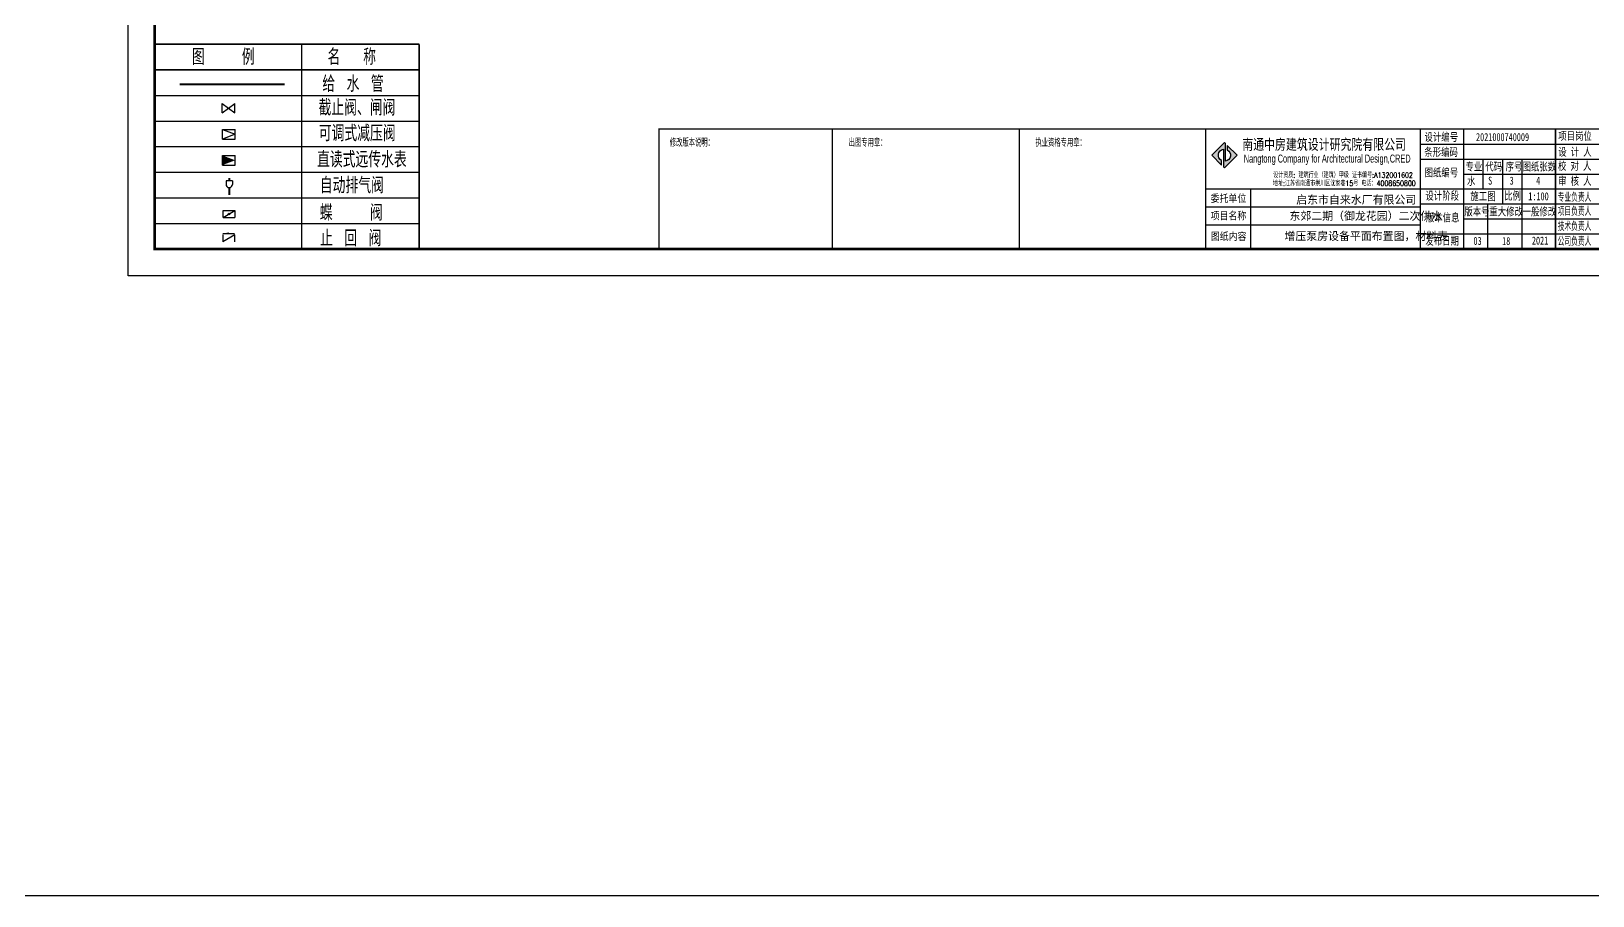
# Model space of a CAD drawing. Header units: millimetres. Extents: x 10779125 to 11142123, y -372083 to -144871.
# Drawn here: x 10947223 to 11005761, y -372083 to -339665 of the extents above; entities that cross this region are included whole.
import ezdxf

# ---------------------------------------------------------------- set-up
doc = ezdxf.new("R2010")
doc.units = ezdxf.units.MM
doc.header["$LTSCALE"] = 1000
doc.header["$MEASUREMENT"] = 0
doc.layers.get('0').update_dxf_attribs({"color": 255, "linetype": 'CONTINUOUS'})
for name, color, linetype in [('_标注', 7, 'CONTINUOUS'), ('J', 3, 'CONTINUOUS'), ('JG', 1, 'CONTINUOUS'), ('TAB', 7, 'CONTINUOUS'), ('XM-设备阀件', 7, 'CONTINUOUS'), ('填充', 251, 'CONTINUOUS'), ('消防', 3, 'CONTINUOUS')]:
    doc.layers.add(name, color=color, linetype=linetype)
doc.styles.add('DX', font='txt.shx', dxfattribs={"width": 1.2, "bigfont": 'hztxt.shx'})
doc.styles.add('hz', font='simplex', dxfattribs={"width": 0.7, "bigfont": 'hztxt'})
doc.styles.get("Standard").update_dxf_attribs({"font": 'symbol.ttf'})
doc.styles.add('单位名称', font='simhei.ttf')
doc.styles.add('单位名称英文', font='gothice.shx')
doc.styles.add('项目信息', font='simkai.ttf')

# ---------------------------------------------------------------- blocks, each defined once
blk = doc.blocks.new('tk')
at = {"linetype": 'ByBlock', "ltscale": 0.5}
blk.add_hatch(color=256, dxfattribs=at).paths.add_polyline_path([(3511150, -84182), (3511150, -83519), (3511109, -83479), (3510632, -83956), (3511001, -84326), (3511001, -84159, -0.711905), (3511069, -83730), (3511069, -84393), (3511109, -84434), (3511587, -83956), (3511217, -83587), (3511217, -83754, -0.711905)])
for p, q in [((3496409, -82973), (3496409, -87473)), ((3503409, -82973), (3503409, -87473)), ((3520078, -87473), (3520078, -82973)), ((3523520, -87473), (3523520, -82973)), ((3518453, -83535), (3528409, -83535)), ((3518453, -84098), (3528409, -84098)), ((3520810, -85223), (3520810, -84098)), ((3521541, -85785), (3521541, -84098)), ((3522272, -87473), (3522272, -84098)), ((3520078, -84660), (3528409, -84660)), ((3512092, -85223), (3512092, -87473)), ((3518453, -85898), (3510409, -85898)), ((3528409, -85785), (3518453, -85785)), ((3520978, -87473), (3520978, -85785)), ((3518453, -86573), (3510409, -86573)), ((3523520, -86348), (3520078, -86348)), ((3528409, -86348), (3523520, -86348)), ((3523520, -86910), (3518453, -86910)), ((3528409, -86910), (3523520, -86910))]:
    blk.add_line(p, q)
blk.add_lwpolyline([(3470009, -88473), (3470009, -4373), (3529409, -4373), (3529409, -88473)], close=True)
at = {"const_width": 100}
blk.add_lwpolyline([(3528409, -6873), (3528409, -87473), (3471009, -87473), (3471009, -6873)], close=True, dxfattribs=at)
at = {"const_width": 50.6}
for points in [[(3489909, -87473), (3489909, -82973), (3528409, -82973)], [(3510409, -82973), (3510409, -87473)], [(3518453, -82973), (3518453, -87473)], [(3523520, -82973), (3523520, -87473)], [(3510409, -85223), (3518453, -85223)], [(3510409, -85223), (3528409, -85223)]]:
    blk.add_lwpolyline(points, dxfattribs=at)
at = {"linetype": 'ByBlock', "ltscale": 0.5}
blk.add_lwpolyline([(3511217, -83754, -0.711905), (3511150, -84182), (3511150, -83519), (3511109, -83479), (3510632, -83956), (3511001, -84326), (3511001, -84159, -0.711905), (3511069, -83730), (3511069, -84393), (3511109, -84434), (3511587, -83956), (3511217, -83587)], format="xyb", close=True, dxfattribs=at)
for s, height, style, width, p in [('设计编号', 300, '项目信息', 0.75, (3518608, -83423)), ('项目岗位', 300, '项目信息', 0.75, (3523621, -83383)), ('修改版本说明：', 281.2, '项目信息', 0.6, (3490318, -83607)), ('出图专用章：', 281.2, '项目信息', 0.6, (3497023, -83607)), ('执业资格专用章：', 281.2, '项目信息', 0.6, (3504023, -83607)), ('南通中房建筑设计研究院有限公司', 400, '单位名称', 0.75, (3511777, -83749)), ('条形编码', 300, '项目信息', 0.75, (3518601, -83986)), ('2021000740009', 300, '项目信息', 0.75, (3520540, -83424)), ('设 计 人', 300, '项目信息', 0.75, (3523622, -83980)), ('Nangtong Company for Architectural Design,CRED', 300, '单位名称英文', 0.55, (3511834, -84231)), ('专业', 300, '项目信息', 0.75, (3520146, -84532)), ('代码', 300, '项目信息', 0.75, (3520889, -84532)), ('序号', 300, '项目信息', 0.75, (3521648, -84532)), ('图纸张数', 300, '项目信息', 0.75, (3522283, -84532)), ('校 对 人', 300, '项目信息', 0.75, (3523614, -84508)), ('设计资质: 建筑行业（建筑）甲级 证书编号:A132001602  ', 200, 'hz', 0.7, (3512936, -84800)), ('图纸编号', 300, '项目信息', 0.75, (3518610, -84754)), ('水', 300, '项目信息', 0.75, (3520201, -85075)), ('S', 300, '项目信息', 0.75, (3520993, -85057)), ('4', 300, '项目信息', 0.75, (3522795, -85057)), ('审 核 人', 300, '项目信息', 0.75, (3523619, -85070)), ('委托单位', 281.2, '单位名称', 0.85, (3510591, -85712)), ('地址:江苏省南通市崇川区沈家巷15号 电话：4008650800', 200, 'hz', 0.7, (3512927, -85109)), ('设计阶段', 300, '项目信息', 0.75, (3518641, -85625)), ('施工图', 300, '项目信息', 0.75, (3520329, -85645)), ('比例', 300, '项目信息', 0.75, (3521597, -85624)), ('1:100', 300, '项目信息', 0.75, (3522500, -85644)), ('专业负责人', 300, '项目信息', 0.6, (3523603, -85669)), ('项目名称', 281.2, '单位名称', 0.85, (3510591, -86364)), ('版本号', 300, '项目信息', 0.75, (3520104, -86217)), ('重大修改', 300, '项目信息', 0.75, (3521039, -86217)), ('一般修改', 300, '项目信息', 0.75, (3522285, -86217)), ('项目负责人', 300, '项目信息', 0.6, (3523602, -86195)), ('版本信息', 300, '项目信息', 0.75, (3518662, -86442)), ('技术负责人', 300, '项目信息', 0.6, (3523602, -86758)), ('图纸内容', 281.2, '单位名称', 0.85, (3510598, -87135)), ('发布日期', 300, '项目信息', 0.75, (3518641, -87313)), ('03', 300, '项目信息', 0.75, (3520446, -87316)), ('18', 300, '项目信息', 0.75, (3521519, -87322)), ('2021', 300, '项目信息', 0.75, (3522635, -87306)), ('公司负责人', 300, '项目信息', 0.6, (3523602, -87320))]:
    blk.add_text(s, height=height, dxfattribs=dict(style=style, width=width)).set_placement(p)
for s, p in [('启东市自来水厂有限公司', (3513799, -85773)), ('东郊二期（御龙花园）二次供水', (3513546, -86383))]:
    blk.add_text(s, height=300).set_placement(p)
blk = doc.blocks.new('*U153')
at = {"layer": 'XM-设备阀件', "linetype": 'Continuous'}
for points in [[(78939, 35840, 43176), (78940, 35832, 43176), (78940, 35847, 43176)], [(78940, 35847, 43176), (78942, 35825, 43176), (78942, 35855, 43176)], [(78940, 35832, 43176), (78940, 35847, 43176), (78942, 35825, 43176)], [(78942, 35855, 43176), (78945, 35818, 43176), (78945, 35861, 43176)], [(78942, 35825, 43176), (78942, 35855, 43176), (78945, 35818, 43176)], [(78945, 35861, 43176), (78950, 35812, 43176), (78950, 35867, 43176)], [(78945, 35818, 43176), (78945, 35861, 43176), (78950, 35812, 43176)], [(78950, 35867, 43176), (78956, 35808, 43176), (78956, 35872, 43176)], [(78950, 35812, 43176), (78950, 35867, 43176), (78956, 35808, 43176)], [(78956, 35872, 43176), (78963, 35804, 43176), (78963, 35876, 43176)], [(78956, 35808, 43176), (78956, 35872, 43176), (78963, 35804, 43176)], [(78963, 35876, 43176), (78970, 35802, 43176), (78970, 35878, 43176)], [(78963, 35804, 43176), (78963, 35876, 43176), (78970, 35802, 43176)], [(78970, 35878, 43176), (78977, 35801, 43176), (78977, 35879, 43176)], [(78970, 35802, 43176), (78970, 35878, 43176), (78977, 35801, 43176)]]:
    blk.add_solid(points, dxfattribs=at)
at = {"layer": 'XM-设备阀件', "linetype": 'Continuous', "extrusion": (0, 0, -1)}
for points in [[(-78977, 35801, -43176), (-78977, 35879, -43176), (-78985, 35802, -43176)], [(-78977, 35879, -43176), (-78985, 35802, -43176), (-78985, 35878, -43176)], [(-78985, 35802, -43176), (-78985, 35878, -43176), (-78992, 35804, -43176)], [(-78985, 35878, -43176), (-78992, 35804, -43176), (-78992, 35876, -43176)], [(-78992, 35804, -43176), (-78992, 35876, -43176), (-78999, 35808, -43176)], [(-78992, 35876, -43176), (-78999, 35808, -43176), (-78999, 35872, -43176)], [(-78999, 35808, -43176), (-78999, 35872, -43176), (-79005, 35812, -43176)], [(-78999, 35872, -43176), (-79005, 35812, -43176), (-79005, 35867, -43176)], [(-79005, 35812, -43176), (-79005, 35867, -43176), (-79010, 35818, -43176)], [(-79005, 35867, -43176), (-79010, 35818, -43176), (-79010, 35861, -43176)], [(-79010, 35818, -43176), (-79010, 35861, -43176), (-79013, 35825, -43176)], [(-79010, 35861, -43176), (-79013, 35825, -43176), (-79013, 35855, -43176)], [(-79013, 35825, -43176), (-79013, 35855, -43176), (-79015, 35832, -43176)], [(-79013, 35855, -43176), (-79015, 35832, -43176), (-79015, 35847, -43176)], [(-79015, 35832, -43176), (-79015, 35847, -43176), (-79016, 35840, -43176)]]:
    blk.add_solid(points, dxfattribs=at)
blk = doc.blocks.new('蝶阀')
at = {"layer": 'XM-设备阀件', "linetype": 'Continuous'}
for p, q in [((78710, 36001, 43176), (79245, 36001, 43176)), ((78710, 35679, 43176), (78710, 36001, 43176)), ((78710, 35679, 43176), (79245, 36001, 43176)), ((78710, 35679, 43176), (79245, 35679, 43176)), ((79245, 36001, 43176), (79245, 35679, 43176))]:
    blk.add_line(p, q, dxfattribs=at)
blk.add_circle((78977, 35840, 43176), 38.7, dxfattribs=at)
blk.add_blockref('*U153', (0, 0), dxfattribs=at)
blk = doc.blocks.new('止回阀')
blk.add_line((79245, 33312, 43176), (78989, 33353, 43176))
at = {"layer": 'XM-设备阀件', "linetype": 'Continuous'}
for p, q in [((78710, 32945, 43176), (78710, 33266, 43176)), ((78734, 33312, 43176), (79245, 33312, 43176)), ((79245, 33266, 43176), (79245, 32945, 43176))]:
    blk.add_line(p, q, dxfattribs=at)
at = {"layer": 'XM-设备阀件', "linetype": 'Continuous', "elevation": 43176}
blk.add_lwpolyline([(78710, 33266), (79245, 32945)], dxfattribs=at)

msp = doc.modelspace()

# ---------------------------------------------------------------- linework, layer by layer
for p, q in [((10957368.5, -347832.7), (10957368.5, -340152.7)), ((10951853.3, -342072.7), (10961767.7, -342072.7)), ((10954380, -342370.1), (10954860, -342730.1)), ((10954380, -342730.1), (10954860, -342370.1)), ((10954380, -342730.1), (10954380, -342370.1)), ((10954860, -342730.1), (10954860, -342370.1)), ((10954860, -342730.1), (10954860, -342370.1)), ((10951853.3, -343032.7), (10961767.7, -343032.7)), ((10954391.6, -343346.6), (10954871.6, -343526.6)), ((10954391.6, -343346.6), (10954871.6, -343346.6)), ((10954391.6, -343706.6), (10954391.6, -343346.6)), ((10954391.6, -343706.6), (10954391.6, -343346.6)), ((10954871.6, -343526.6), (10954391.6, -343706.6)), ((10954871.6, -343706.6), (10954871.6, -343346.6)), ((10954871.6, -343706.6), (10954871.6, -343346.6)), ((10951853.3, -343992.7), (10961767.7, -343992.7)), ((10954391.6, -343706.6), (10954871.6, -343706.6)), ((10954389.8, -344684.7), (10954389.8, -344324.7)), ((10954389.8, -344684.7), (10954389.8, -344324.7)), ((10954389.8, -344324.7), (10954869.8, -344324.7)), ((10954389.8, -344684.7), (10954869.8, -344684.7)), ((10954869.8, -344684.7), (10954869.8, -344324.7)), ((10951853.3, -344952.7), (10961767.7, -344952.7)), ((10951853.3, -345912.7), (10961767.7, -345912.7)), ((10951853.3, -346872.7), (10961767.7, -346872.7)), ((10951853.3, -347832.7), (10961767.7, -347832.7)), ((10951853.3, -347832.7), (10961767.7, -347832.7)), ((10951853.3, -347832.7), (10961767.7, -347832.7)), ((10951853.3, -347832.7), (10961767.7, -347832.7)), ((10951853.3, -347832.7), (10961767.7, -347832.7))]:
    msp.add_line(p, q)
at = {"const_width": 60}
for points in [[(10951853.3, -347832.7), (10951853.3, -340152.7)], [(10951853.3, -340152.7), (10961767.7, -340152.7)], [(10961767.7, -347832.7), (10961767.7, -340152.7)], [(10951853.3, -341112.7), (10961767.7, -341112.7)], [(10951853.3, -347832.7), (10961767.7, -347832.7)]]:
    msp.add_lwpolyline(points, dxfattribs=at)
msp.add_solid([(10954389.8, -344324.7), (10954869.8, -344504.7), (10954389.8, -344684.7)])
at = {"layer": '_标注'}
msp.add_lwpolyline([(10779124.9, -225183.4), (11035149.4, -225183.4), (11035149.4, -372083.3), (10779124.9, -372083.3)], close=True, dxfattribs=at)
at = {"layer": 'J', "const_width": 72}
msp.add_lwpolyline([(10952786.8, -341658.4), (10956723.5, -341658.4)], dxfattribs=at)
at = {"layer": 'JG', "const_width": 72, "elevation": -3240}
for points in [[(10954645, -345275.5), (10954645, -345163.7)], [(10954645, -345807.1), (10954645, -345528.3)]]:
    msp.add_lwpolyline(points, dxfattribs=at)
at = {"layer": '消防'}
for p, q in [((10954525, -345275.5, -3240), (10954525, -345408.3, -3240)), ((10954765, -345275.5, -3240), (10954525, -345275.5, -3240)), ((10954765, -345275.5, -3240), (10954765, -345408.3, -3240))]:
    msp.add_line(p, q, dxfattribs=at)
msp.add_arc((10954645, -345408.3, -3240), 120, 180, 0, dxfattribs=at)

# ---------------------------------------------------------------- block references
at = {"layer": '_标注'}
msp.add_blockref('tk', (7480844.2, -260359.8), dxfattribs=at)
at = {"layer": '填充', "yscale": 0.8399999998509884, "zscale": 0.8399999999999969}
for name, p, xscale in [('蝶阀', (10888296, -376625.8, -36267.7), 0.8399999998509884), ('止回阀', (11020977.2, -375240.5, -36267.7), -0.8399999998509884)]:
    msp.add_blockref(name, p, dxfattribs=dict(at, xscale=xscale))

# ---------------------------------------------------------------- texts
at = {"style": '项目信息', "width": 0.75}
msp.add_text('3', height=300, dxfattribs=at).set_placement((11002644.2, -345417.2))
msp.add_text('增压泵房设备平面布置图，材料表', height=300).set_placement((10994202, -347498))
at = {"layer": 'TAB', "color": 3, "linetype": 'Continuous', "style": 'DX', "width": 0.8}
for s, p in [('图   例', (10953244.1, -340930.3)), ('名  称', (10958332.6, -340930.3)), ('给 水 管', (10958137.8, -341938.9)), ('截止阀、闸阀', (10957992.7, -342830.8)), ('可调式减压阀', (10958002.9, -343791.5, 6983.1)), ('直读式远传水表', (10957938.7, -344775.5)), ('自动排气阀', (10958043.2, -345745.9)), ('蝶   阀', (10958043.2, -346769.5)), ('止 回 阀', (10958054.6, -347729.5))]:
    msp.add_text(s, height=600, dxfattribs=at).set_placement(p)

doc.saveas('drawing.dxf')
